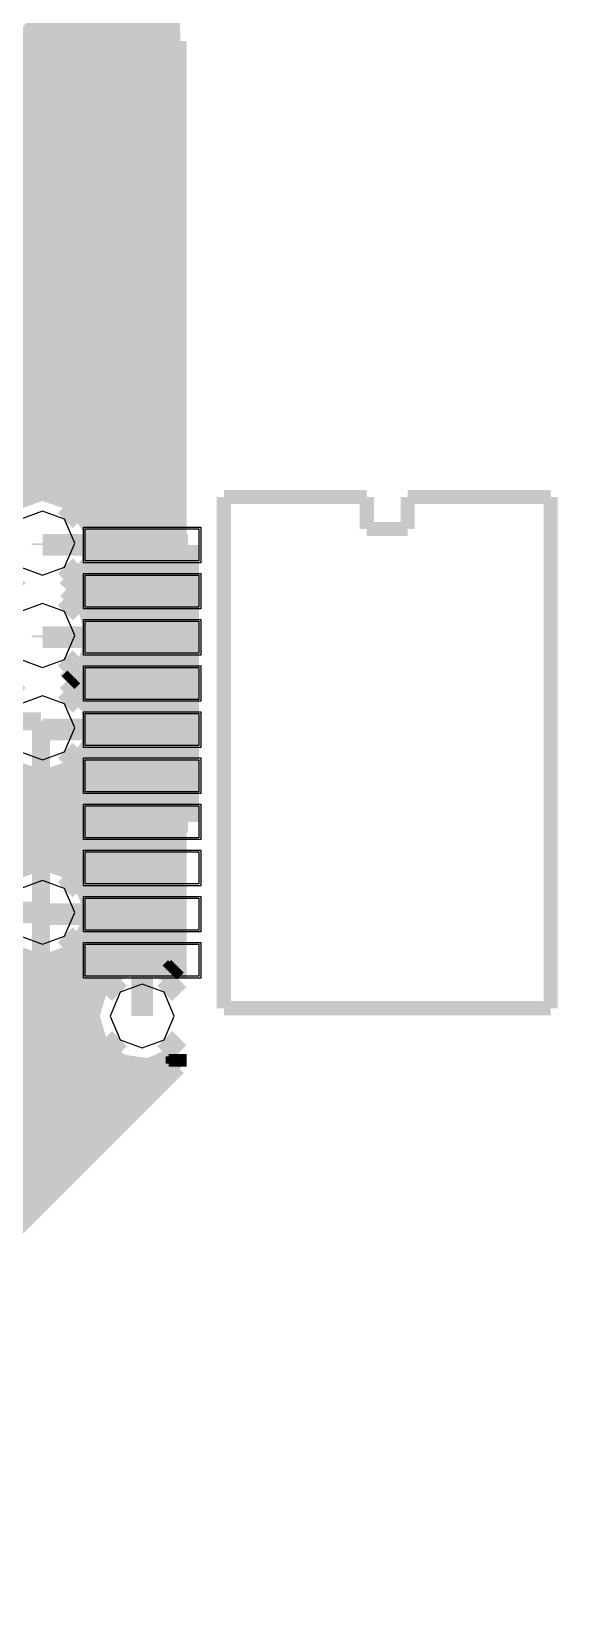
# Model space of a CAD drawing. Extents: x 0.2 to 4.14, y 0.2 to 4.15.
# Drawn here: x 1.972 to 2.263, y 1.274 to 2.14 of the extents above; entities that cross this region are included whole.
import ezdxf

# ---------------------------------------------------------------- set-up
doc = ezdxf.new("R2010")
doc.units = 0
doc.layers.get('0').update_dxf_attribs({"linetype": 'CONTINUOUS'})

msp = doc.modelspace()

# ---------------------------------------------------------------- linework, layer by layer
at = {"color": 60}
for points, const_width in [([(2.05089, 1.6166), (2.04775, 2.55106)], 0.01), ([(1.71376, 1.88254), (2.04889, 2.21767)], 0.01), ([(1.68207, 1.83811), (2.04893, 2.20497)], 0.01), ([(1.69331, 1.83664), (2.04893, 2.19233)], 0.01), ([(1.70188, 1.83247), (2.04899, 2.17964)], 0.01), ([(1.70856, 1.82639), (2.04904, 2.16694)], 0.01), ([(1.71337, 1.81853), (2.0491, 2.15424)], 0.01), ([(1.71599, 1.80843), (2.04915, 2.14154)], 0.01), ([(1.71386, 1.79351), (2.04915, 2.12885)], 0.01), ([(1.50076, 1.56776), (2.04921, 2.11621)], 0.01), ([(1.51215, 1.56635), (2.04926, 2.10351)], 0.01), ([(1.52121, 1.56272), (2.04932, 2.09082)], 0.01), ([(1.52869, 1.55751), (2.04937, 2.07813)], 0.01), ([(1.53478, 1.55083), (2.04937, 2.06543)], 0.01), ([(1.53933, 1.54269), (2.04943, 2.05279)], 0.01), ([(1.67828, 1.66889), (2.04947, 2.0401)], 0.01), ([(1.69049, 1.6684), (2.04953, 2.0274)], 0.01), ([(1.6996, 1.66476), (2.04953, 2.01471)], 0.01), ([(1.70671, 1.65913), (2.04958, 2.00201)], 0.01), ([(1.71203, 1.65169), (2.04964, 1.98936)], 0.01), ([(1.71522, 1.64219), (2.04969, 1.97667)], 0.01), ([(1.96951, 1.88374), (2.04975, 1.96397)], 0.01), ([(1.98301, 1.88456), (2.04981, 1.95128)], 0.01), ([(1.99235, 1.88112), (2.04981, 1.93858)], 0.01), ([(1.99935, 1.87543), (2.04986, 1.92589)], 0.01), ([(2.00433, 1.86762), (2.04992, 1.91325)], 0.01), ([(2.00663, 1.85726), (2.04997, 1.90056)], 0.01), ([(1.991, 1.83068), (2.0045, 1.845), (2.00586, 1.86301), (1.99647, 1.87847), (1.97792, 1.88499), (1.95936, 1.87847), (1.94997, 1.86301), (1.95133, 1.845), (1.9649, 1.83068)], 0.01), ([(1.99983, 1.83772), (2.04997, 1.88786)], 0.01), ([(1.99826, 1.87657), (1.99044, 1.86882)], 0.01181), ([(1.99924, 1.82437), (2.05003, 1.87517)], 0.01), ([(2.00424, 1.81662), (2.05007, 1.86247)], 0.01), ([(2.00663, 1.80632), (2.05012, 1.84983)], 0.01), ([(1.99826, 1.83599), (1.99044, 1.84375)], 0.01181), ([(1.99219, 1.83003), (1.99653, 1.83436)], 0.01), ([(2.00092, 1.78788), (2.05018, 1.83712)], 0.01), ([(1.99826, 1.82542), (1.99044, 1.81765)], 0.01181), ([(1.991, 1.77951), (2.00271, 1.79053), (2.00663, 1.80512), (2.00271, 1.81972), (1.991, 1.83068)], 0.01), ([(1.99908, 1.77333), (2.05018, 1.82443)], 0.01), ([(2.00418, 1.76568), (2.05024, 1.81174)], 0.01), ([(2.00663, 1.75538), (2.05029, 1.79904)], 0.01), ([(1.99826, 1.78478), (1.99044, 1.79258)], 0.01181), ([(1.99203, 1.77897), (1.99517, 1.78211)], 0.01), ([(2.00163, 1.73763), (2.05035, 1.7864)], 0.01), ([(1.22635, 0.949653), (2.0504, 1.77371)], 0.01), ([(1.9649, 1.77951), (1.95133, 1.76531), (1.94997, 1.74724), (1.95936, 1.73178), (1.97792, 1.72521), (1.99647, 1.73178), (2.00586, 1.74724), (2.0045, 1.76531), (1.991, 1.77951)], 0.01), ([(1.99826, 1.77419), (1.99044, 1.76644)], 0.01181), ([(1.96789, 1.67844), (2.0504, 1.76101)], 0.01), ([(1.9821, 1.67996), (2.05046, 1.74832)], 0.01), ([(1.99826, 1.73361), (1.99044, 1.74137)], 0.01181), ([(1.22694, 0.962999), (1.99419, 1.73025)], 0.01), ([(1.99164, 1.67681), (2.05051, 1.73562)], 0.01), ([(1.22483, 0.973633), (1.97646, 1.72526)], 0.01), ([(1.99886, 1.67128), (2.05057, 1.72293)], 0.01), ([(2.00396, 1.66368), (2.05057, 1.71029)], 0.01), ([(2.00657, 1.65354), (2.05063, 1.6976)], 0.01), ([(2.00256, 1.63678), (2.05067, 1.68489)], 0.01), ([(0.600097, 0.221625), (2.05072, 1.67219)], 0.01), ([(0.612847, 0.221625), (2.05078, 1.65956)], 0.01), ([(2.02582, 1.62185), (2.05083, 1.64686)], 0.01), ([(2.0389, 1.62218), (2.05083, 1.63417)], 0.01), ([(0.587403, 0.221625), (1.99274, 1.62696)], 0.01), ([(0.574653, 0.221625), (1.97597, 1.62294)], 0.01), ([(2.05089, 1.6166), (2.03564, 1.62278), (2.02051, 1.61996), (2.0089, 1.60981), (2.00433, 1.59397), (2.009, 1.57824), (2.02067, 1.56814), (2.03586, 1.56543), (2.05106, 1.57172)], 0.01), ([(2.04801, 1.6186), (2.05089, 1.62147)], 0.01), ([(2.01275, 1.61436), (2.02051, 1.60661)], 0.01181), ([(2.05339, 1.61436), (2.04557, 1.60661)], 0.01181), ([(0.625597, 0.221625), (2.00526, 1.60129)], 0.01), ([(0.638292, 0.221625), (2.00493, 1.58826)], 0.01), ([(2.01275, 1.57378), (2.02051, 1.58154)], 0.01181), ([(2.05339, 1.57378), (2.04557, 1.58154)], 0.01181), ([(0.651042, 0.221625), (2.00851, 1.5791)], 0.01), ([(0.663738, 0.221625), (2.01438, 1.57226)], 0.01), ([(0.676486, 0.221625), (2.02229, 1.56743)], 0.01), ([(0.897678, 0.430067), (2.03299, 1.56538)], 0.01), ([(0.909506, 0.429199), (2.05106, 1.57075)], 0.01), ([(1.73281, 1.24929), (2.05106, 1.5676)], 0.01), ([(2.05106, 1.5676), (2.05106, 1.57172)], 0.01)]:
    msp.add_lwpolyline(points, dxfattribs=dict(at, const_width=const_width))
at = {"color": 232}
for points, const_width in [([(2.05268, 2.13476), (1.53592, 2.13476)], 0.01), ([(1.68365, 1.83817), (1.98025, 2.13476)], 0.01), ([(1.6945, 1.83621), (1.993, 2.13476)], 0.01), ([(1.70281, 1.83182), (2.00575, 2.13476)], 0.01), ([(1.70925, 1.82553), (2.01844, 2.13476)], 0.01), ([(1.71251, 1.79064), (2.05268, 2.13075)], 0.01), ([(1.71262, 1.87983), (1.96756, 2.13476)], 0.01), ([(1.71386, 1.81743), (2.03119, 2.13476)], 0.01), ([(1.7161, 1.80692), (2.04389, 2.13476)], 0.01), ([(2.05268, 1.61507), (2.05268, 2.13476)], 0.01), ([(1.50239, 1.56776), (2.05268, 2.11806)], 0.01), ([(1.51335, 1.56603), (2.05268, 2.10531)], 0.01), ([(1.52225, 1.56218), (2.05268, 2.09261)], 0.01), ([(1.52951, 1.55675), (2.05268, 2.07986)], 0.01), ([(1.53543, 1.54986), (2.05268, 2.06711)], 0.01), ([(1.53982, 1.54156), (2.05268, 2.05442)], 0.01), ([(1.68013, 1.66911), (2.05268, 2.04167)], 0.01), ([(1.69179, 1.66808), (2.05268, 2.02897)], 0.01), ([(1.70057, 1.66417), (2.05268, 2.01622)], 0.01), ([(1.70747, 1.65831), (2.05268, 2.00347)], 0.01), ([(1.71257, 1.65067), (2.05268, 1.99078)], 0.01), ([(1.81808, 1.74343), (2.05268, 1.97803)], 0.01), ([(1.97168, 1.88428), (2.05268, 1.96533)], 0.01), ([(1.98438, 1.88428), (2.05268, 1.95258)], 0.01), ([(1.99333, 1.88053), (2.05268, 1.93983)], 0.01), ([(2.00011, 1.87457), (2.05268, 1.92714)], 0.01), ([(2.00478, 1.86649), (2.05268, 1.91439)], 0.01), ([(2.00667, 1.85562), (2.05268, 1.90169)], 0.01), ([(1.991, 1.83068), (2.0045, 1.845), (2.00586, 1.86301), (1.99647, 1.87847), (1.97792, 1.88499), (1.95936, 1.87847), (1.94997, 1.86301), (1.95133, 1.845), (1.9649, 1.83068)], 0.01), ([(1.99317, 1.82943), (2.05268, 1.88894)], 0.01), ([(1.99994, 1.82351), (2.05268, 1.87619)], 0.01), ([(2.00472, 1.81554), (2.05268, 1.8635)], 0.01), ([(2.00667, 1.80474), (2.05268, 1.85075)], 0.01), ([(1.993, 1.77838), (2.05268, 1.83806)], 0.01), ([(1.991, 1.77951), (2.00271, 1.79053), (2.00663, 1.80512), (2.00271, 1.81972), (1.991, 1.83068)], 0.01), ([(1.99983, 1.77246), (2.05268, 1.82531)], 0.01), ([(2.00461, 1.76454), (2.05268, 1.81256)], 0.01), ([(2.00667, 1.75385), (2.05268, 1.79986)], 0.01), ([(1.22705, 0.961481), (2.05268, 1.78711)], 0.01), ([(1.22591, 0.947646), (2.05268, 1.77442)], 0.01), ([(1.9649, 1.77951), (1.95133, 1.76531), (1.94997, 1.74724), (1.95936, 1.73178), (1.97792, 1.72521), (1.99647, 1.73178), (2.00586, 1.74724), (2.0045, 1.76531), (1.991, 1.77951)], 0.01), ([(1.97021, 1.67919), (2.05268, 1.76167)], 0.01), ([(1.98346, 1.67974), (2.05268, 1.74892)], 0.01), ([(1.99268, 1.67622), (2.05268, 1.73622)], 0.01), ([(1.22163, 0.981554), (1.96733, 1.72721)], 0.01), ([(1.22521, 0.972385), (1.97803, 1.72521)], 0.01), ([(1.99963, 1.67042), (2.05268, 1.72347)], 0.01), ([(2.00444, 1.66254), (2.05268, 1.71078)], 0.01), ([(2.00667, 1.65201), (2.05268, 1.69803)], 0.01), ([(0.588975, 0.221625), (2.05268, 1.68528)], 0.01), ([(0.601725, 0.221625), (2.05268, 1.67258)], 0.01), ([(1.99826, 1.67188), (1.99044, 1.66406)], 0.01181), ([(0.614421, 0.221625), (2.05268, 1.65983)], 0.01), ([(2.02789, 1.62235), (2.05268, 1.64714)], 0.01), ([(1.99826, 1.63124), (1.99044, 1.63906)], 0.01181), ([(2.04021, 1.6219), (2.05268, 1.63439)], 0.01), ([(0.563531, 0.221625), (1.96696, 1.62506)], 0.01), ([(0.576226, 0.221625), (1.97749, 1.62283)], 0.01), ([(2.05268, 1.61507), (2.03733, 1.62256), (2.0216, 1.62044), (2.00928, 1.6104), (2.00433, 1.59407), (2.00928, 1.57781), (2.0216, 1.56776), (2.03733, 1.56565), (2.05268, 1.57308)], 0.01), ([(2.04899, 1.61794), (2.05268, 1.62164)], 0.01), ([(0.627169, 0.221625), (2.00483, 1.59928)], 0.01), ([(0.639865, 0.221625), (2.00526, 1.58697)], 0.01), ([(0.652615, 0.221625), (2.00917, 1.57818)], 0.01), ([(2.05268, 1.56603), (2.05268, 1.57308)], 0.01), ([(0.665364, 0.221625), (2.01525, 1.57156)], 0.01), ([(0.67806, 0.221625), (2.02349, 1.567)], 0.01), ([(0.899414, 0.430231), (2.03461, 1.56543)], 0.01), ([(0.910753, 0.428819), (2.05268, 1.57075)], 0.01), ([(1.73281, 1.24615), (2.05268, 1.56603)], 0.01)]:
    msp.add_lwpolyline(points, dxfattribs=dict(at, const_width=const_width))
at = {"color": 254}
for points, const_width in [([(2.07835, 1.88189), (2.15756, 1.88189)], 0.00787), ([(2.07835, 1.59842), (2.07835, 1.88189)], 0.00787), ([(2.15756, 1.88189), (2.15756, 1.86415)], 0.00787), ([(2.18018, 1.86415), (2.18018, 1.88189)], 0.00787), ([(2.18018, 1.88189), (2.25944, 1.88189)], 0.00787), ([(2.25944, 1.88189), (2.25944, 1.59842)], 0.00787), ([(2.15756, 1.86415), (2.18018, 1.86415)], 0.00787), ([(1.97706, 1.75743), (1.91906, 1.75743)], 0.01), ([(1.97706, 1.68744), (1.97706, 1.75743)], 0.01), ([(1.91906, 1.68744), (1.97706, 1.68744)], 0.01), ([(1.97706, 1.68658), (1.91906, 1.68658)], 0.01), ([(1.97706, 1.61654), (1.97706, 1.68658)], 0.01), ([(1.91906, 1.61654), (1.97706, 1.61654)], 0.01), ([(2.25944, 1.59842), (2.07835, 1.59842)], 0.00787)]:
    msp.add_lwpolyline(points, dxfattribs=dict(at, const_width=const_width))
at = {"color": 40}
for points in [[(1.99567, 1.85628), (1.99007, 1.86957), (1.97792, 1.87403), (1.96576, 1.86957), (1.96024, 1.85628), (1.96576, 1.84304), (1.97792, 1.8386), (1.99007, 1.84304), (1.99567, 1.85628)], [(2.00157, 1.86421), (2.06456, 1.86421), (2.06456, 1.84646), (2.00157, 1.84646), (2.00157, 1.86421)], [(2.00157, 1.8386), (2.06456, 1.8386), (2.06456, 1.82086), (2.00157, 1.82086), (2.00157, 1.8386)], [(1.99567, 1.80512), (1.99007, 1.81842), (1.97792, 1.82286), (1.96576, 1.81842), (1.96024, 1.80512), (1.96576, 1.79183), (1.97792, 1.78737), (1.99007, 1.79183), (1.99567, 1.80512)], [(2.00157, 1.81299), (2.06456, 1.81299), (2.06456, 1.79525), (2.00157, 1.79525), (2.00157, 1.81299)], [(2.00157, 1.78737), (2.06456, 1.78737), (2.06456, 1.76964), (2.00157, 1.76964), (2.00157, 1.78737)], [(1.99567, 1.7539), (1.99007, 1.76725), (1.97792, 1.77165), (1.96576, 1.76725), (1.96024, 1.7539), (1.96576, 1.74067), (1.97792, 1.73622), (1.99007, 1.74067), (1.99567, 1.7539)], [(2.00157, 1.76183), (2.06456, 1.76183), (2.06456, 1.74408), (2.00157, 1.74408), (2.00157, 1.76183)], [(2.00157, 1.73622), (2.06456, 1.73622), (2.06456, 1.71847), (2.00157, 1.71847), (2.00157, 1.73622)], [(2.00157, 1.71061), (2.06456, 1.71061), (2.06456, 1.69288), (2.00157, 1.69288), (2.00157, 1.71061)], [(2.00157, 1.68506), (2.06456, 1.68506), (2.06456, 1.66732), (2.00157, 1.66732), (2.00157, 1.68506)], [(1.99567, 1.65153), (1.99007, 1.66488), (1.97792, 1.66928), (1.96576, 1.66488), (1.96024, 1.65153), (1.96576, 1.63829), (1.97792, 1.63385), (1.99007, 1.63829), (1.99567, 1.65153)], [(2.00157, 1.65944), (2.06456, 1.65944), (2.06456, 1.64171), (2.00157, 1.64171), (2.00157, 1.65944)], [(2.00157, 1.63385), (2.06456, 1.63385), (2.06456, 1.6161), (2.00157, 1.6161), (2.00157, 1.63385)], [(2.05078, 1.59407), (2.04519, 1.60736), (2.03304, 1.61182), (2.02089, 1.60736), (2.01535, 1.59407), (2.02089, 1.58083), (2.03304, 1.57639), (2.04519, 1.58083), (2.05078, 1.59407)]]:
    msp.add_lwpolyline(points, close=True, dxfattribs=at)
at = {"color": 60}
for points in [[(1.99567, 1.85628), (1.99007, 1.86957), (1.97792, 1.87403), (1.96576, 1.86957), (1.96024, 1.85628), (1.96576, 1.84304), (1.97792, 1.8386), (1.99007, 1.84304), (1.99567, 1.85628)], [(1.99567, 1.80512), (1.99007, 1.81842), (1.97792, 1.82286), (1.96576, 1.81842), (1.96024, 1.80512), (1.96576, 1.79183), (1.97792, 1.78737), (1.99007, 1.79183), (1.99567, 1.80512)], [(1.99567, 1.7539), (1.99007, 1.76725), (1.97792, 1.77165), (1.96576, 1.76725), (1.96024, 1.7539), (1.96576, 1.74067), (1.97792, 1.73622), (1.99007, 1.74067), (1.99567, 1.7539)], [(2.05078, 1.59407), (2.04519, 1.60736), (2.03304, 1.61182), (2.02089, 1.60736), (2.01535, 1.59407), (2.02089, 1.58083), (2.03304, 1.57639), (2.04519, 1.58083), (2.05078, 1.59407)]]:
    msp.add_lwpolyline(points, close=True, dxfattribs=at)
at = {"color": 13}
for points in [[(1.99567, 1.85628), (1.99007, 1.86957), (1.97792, 1.87403), (1.96576, 1.86957), (1.96024, 1.85628), (1.96576, 1.84304), (1.97792, 1.8386), (1.99007, 1.84304), (1.99567, 1.85628)], [(1.99567, 1.80512), (1.99007, 1.81842), (1.97792, 1.82286), (1.96576, 1.81842), (1.96024, 1.80512), (1.96576, 1.79183), (1.97792, 1.78737), (1.99007, 1.79183), (1.99567, 1.80512)], [(1.99567, 1.7539), (1.99007, 1.76725), (1.97792, 1.77165), (1.96576, 1.76725), (1.96024, 1.7539), (1.96576, 1.74067), (1.97792, 1.73622), (1.99007, 1.74067), (1.99567, 1.7539)], [(1.99567, 1.65153), (1.99007, 1.66488), (1.97792, 1.66928), (1.96576, 1.66488), (1.96024, 1.65153), (1.96576, 1.63829), (1.97792, 1.63385), (1.99007, 1.63829), (1.99567, 1.65153)], [(2.05078, 1.59407), (2.04519, 1.60736), (2.03304, 1.61182), (2.02089, 1.60736), (2.01535, 1.59407), (2.02089, 1.58083), (2.03304, 1.57639), (2.04519, 1.58083), (2.05078, 1.59407)]]:
    msp.add_lwpolyline(points, close=True, dxfattribs=at)
at = {"color": 151}
for points in [[(2.00054, 1.86513), (2.06554, 1.86513), (2.06554, 1.84543), (2.00054, 1.84543), (2.00054, 1.86513)], [(2.00054, 1.83951), (2.06554, 1.83951), (2.06554, 1.81982), (2.00054, 1.81982), (2.00054, 1.83951)], [(2.00054, 1.81396), (2.06554, 1.81396), (2.06554, 1.79428), (2.00054, 1.79428), (2.00054, 1.81396)], [(2.00054, 1.78836), (2.06554, 1.78836), (2.06554, 1.76867), (2.00054, 1.76867), (2.00054, 1.78836)], [(2.00054, 1.76275), (2.06554, 1.76275), (2.06554, 1.74306), (2.00054, 1.74306), (2.00054, 1.76275)], [(2.00054, 1.73719), (2.06554, 1.73719), (2.06554, 1.7175), (2.00054, 1.7175), (2.00054, 1.73719)], [(2.00054, 1.71158), (2.06554, 1.71158), (2.06554, 1.69189), (2.00054, 1.69189), (2.00054, 1.71158)], [(2.00054, 1.68599), (2.06554, 1.68599), (2.06554, 1.66629), (2.00054, 1.66629), (2.00054, 1.68599)], [(2.00054, 1.66043), (2.06554, 1.66043), (2.06554, 1.64074), (2.00054, 1.64074), (2.00054, 1.66043)], [(2.00054, 1.63482), (2.06554, 1.63482), (2.06554, 1.61513), (2.00054, 1.61513), (2.00054, 1.63482)]]:
    msp.add_lwpolyline(points, close=True, dxfattribs=at)
at = {"color": 40, "const_width": 0.012}
for points in [[(1.97792, 1.85628), (1.97792, 1.85531)], [(1.97792, 1.85531), (2.03304, 1.85531)], [(2.05854, 1.85531), (2.03304, 1.85531)], [(2.05854, 1.82969), (2.05854, 1.85531)], [(2.05854, 1.82969), (2.03304, 1.82969)], [(2.03304, 1.82969), (2.05854, 1.82969)], [(2.05854, 1.8041), (2.05854, 1.82969)], [(1.97792, 1.80512), (1.97792, 1.8041)], [(1.97792, 1.8041), (2.03304, 1.8041)], [(2.05854, 1.8041), (2.03304, 1.8041)], [(2.03304, 1.8041), (2.05854, 1.8041)], [(2.05854, 1.77854), (2.05854, 1.8041)], [(2.05854, 1.77854), (2.03304, 1.77854)], [(2.03304, 1.77854), (2.05854, 1.77854)], [(2.05854, 1.75293), (2.05854, 1.77854)], [(1.97792, 1.7539), (1.97792, 1.75293)], [(1.97792, 1.75293), (2.03304, 1.75293)], [(2.05854, 1.75293), (2.03304, 1.75293)], [(2.03304, 1.75293), (2.05854, 1.75293)], [(2.05854, 1.72732), (2.05854, 1.75293)], [(2.05854, 1.72732), (2.03304, 1.72732)], [(2.03304, 1.72732), (2.05854, 1.72732)], [(2.05854, 1.70176), (2.05854, 1.72732)], [(1.94206, 1.72244), (1.98232, 1.68218)], [(2.03304, 1.70176), (2.05854, 1.70176)], [(1.98232, 1.68218), (1.98936, 1.68218)], [(1.98936, 1.68218), (2.02408, 1.67617)], [(2.02408, 1.67617), (2.03304, 1.67617)], [(1.9381, 1.65153), (1.97792, 1.65153)], [(1.97792, 1.65153), (1.97792, 1.65056)], [(1.97792, 1.65056), (2.03304, 1.65056)], [(2.03304, 1.59407), (2.03304, 1.625)]]:
    msp.add_lwpolyline(points, dxfattribs=at)
at = {"color": 232, "const_width": 0.01}
msp.add_lwpolyline([(2.00667, 1.65153), (1.99767, 1.67312), (1.97792, 1.68028), (1.95817, 1.67312), (1.94922, 1.65153), (1.95817, 1.63004), (1.97792, 1.62289), (1.99767, 1.63004), (2.00667, 1.65153)], close=True, dxfattribs=at)
msp.add_lwpolyline([(2.00667, 1.65153), (1.99767, 1.67312), (1.97792, 1.68028), (1.95817, 1.67312), (1.94922, 1.65153), (1.95817, 1.63004), (1.97792, 1.62289), (1.99767, 1.63004), (2.00667, 1.65153)], close=True, dxfattribs=at)
at = {"color": 60, "const_width": 0.01}
msp.add_lwpolyline([(2.00667, 1.65153), (1.99767, 1.67312), (1.97792, 1.68028), (1.95817, 1.67312), (1.94922, 1.65153), (1.95817, 1.63004), (1.97792, 1.62289), (1.99767, 1.63004), (2.00667, 1.65153)], close=True, dxfattribs=at)
msp.add_lwpolyline([(2.00667, 1.65153), (1.99767, 1.67312), (1.97792, 1.68028), (1.95817, 1.67312), (1.94922, 1.65153), (1.95817, 1.63004), (1.97792, 1.62289), (1.99767, 1.63004), (2.00667, 1.65153)], close=True, dxfattribs=at)
at = {"color": 232}
msp.add_lwpolyline([(1.99567, 1.65153), (1.99007, 1.66488), (1.97792, 1.66928), (1.96576, 1.66488), (1.96024, 1.65153), (1.96576, 1.63829), (1.97792, 1.63385), (1.99007, 1.63829), (1.99567, 1.65153)], close=True, dxfattribs=at)

doc.saveas('drawing.dxf')
